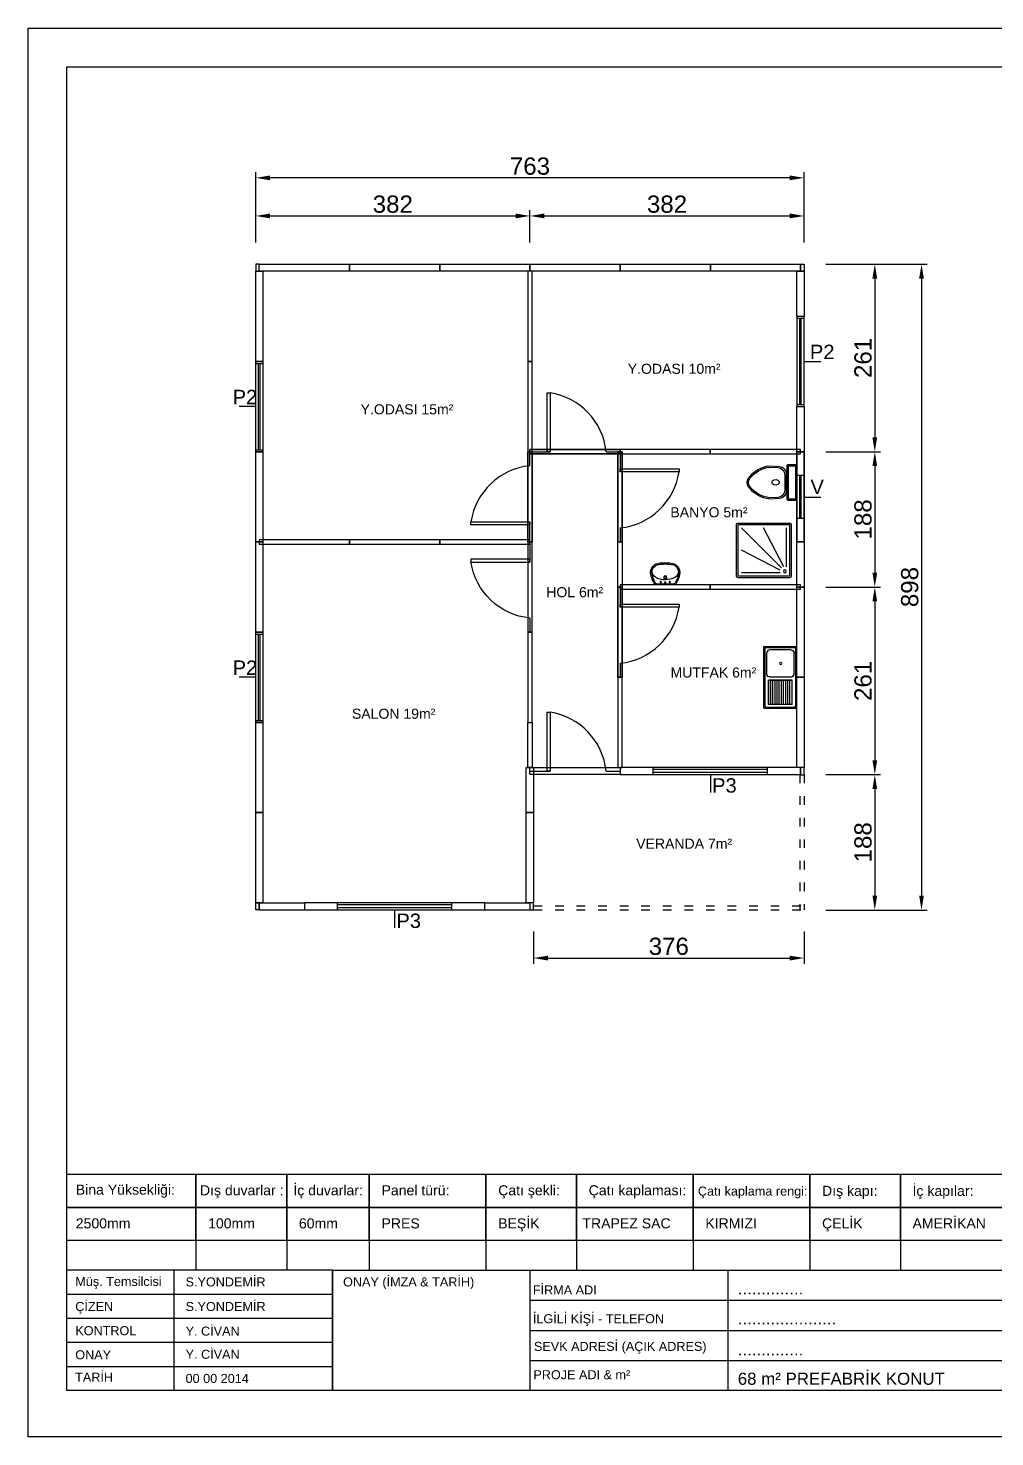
# Model space of a CAD drawing. Header units: millimetres. Extents: x 204298 to 220821, y -217696 to -203281.
# Drawn here: x 204298 to 205643, y -205240 to -203281 of the extents above; entities that cross this region are included whole.
import ezdxf

# ---------------------------------------------------------------- set-up
doc = ezdxf.new("R2010")
doc.units = ezdxf.units.MM
doc.header["$MEASUREMENT"] = 0
doc.linetypes.add('ACAD_ISO03W100', pattern=[30, 12, -18])
for name, color, linetype in [('ANTET', 7, 'Continuous'), ('KAPI-PEN', 3, 'Continuous'), ('PANO', 11, 'Continuous'), ('TEFRIS', 4, 'Continuous'), ('YAZI', 50, 'Continuous')]:
    doc.layers.add(name, color=color, linetype=linetype)
doc.styles.get("Standard").update_dxf_attribs({"font": 'arial.ttf'})
doc.dimstyles.new('SERCAN', dxfattribs={"dimscale": 20, "dimtxt": 1.2, "dimasz": 1, "dimexe": 0.4, "dimexo": 1.5, "dimgap": 0.2, "dimtad": 1, "dimrnd": 1, "dimzin": 12, "dimdsep": 46, "dimtxsty": 'Standard', "dimcen": 0.8, "dimdle": 0.0005, "dimclrd": 150, "dimclre": 1, "dimclrt": 3, "dimazin": 3, "dimtfac": 1, "dimtmove": 0, "dimatfit": 3, "dimldrblk": 'DOTSMALL', "dimfxl": 0, "dimtolj": 1, "dimtzin": 0, "dimarcsym": 0})

# ---------------------------------------------------------------- blocks, each defined once
blk = doc.blocks.new('100 LÜK T.PANO 2')
blk.add_lwpolyline([(11509.6, 8560.2), (11509.6, 8685.7), (11519.6, 8685.7), (11519.6, 8560.2)], close=True)
blk = doc.blocks.new('100 LÜK T.PANO 1')
blk.add_lwpolyline([(11536, 8714.8), (11661.5, 8714.8), (11661.5, 8704.8), (11536, 8704.8)], close=True)
blk = doc.blocks.new('60 LIK PANO 2')
blk.add_lwpolyline([(11540.2, 9907.4), (11540.2, 9781.9), (11546.2, 9781.9), (11546.2, 9907.4)], close=True)
blk = doc.blocks.new('60 LIK PANO 1')
blk.add_lwpolyline([(11555.4, 9924.9), (11680.9, 9924.9), (11680.9, 9930.9), (11555.4, 9930.9)], close=True)
blk = doc.blocks.new('100 LÜK Y.PANO 1')
blk.add_lwpolyline([(19198.3, 4316.6), (19208.3, 4316.6), (19208.3, 4253.8), (19198.3, 4253.8)], close=True)
blk = doc.blocks.new('60 LIK Y.PANO 2')
blk.add_lwpolyline([(20521.3, 3065.8), (20527.3, 3065.8), (20527.3, 3003), (20521.3, 3003)], close=True)
blk = doc.blocks.new('60 LIK KAPI 5')
for points in [[(13377.4, 10162.9), (13377.4, 10037.4), (13371.4, 10037.4), (13371.4, 10162.9)], [(13377.4, 10162.9), (13377.4, 10037.4), (13371.4, 10037.4), (13371.4, 10162.9)], [(13371.4, 10037.4), (13371.4, 10162.9), (13377.4, 10162.9), (13377.4, 10037.4)]]:
    blk.add_lwpolyline(points, close=True)
at = {"layer": 'KAPI-PEN'}
for points in [[(13374.4, 10162.9), (13374.4, 10134.9)], [(13374.4, 10056.9), (13374.4, 10037.4)]]:
    blk.add_lwpolyline(points, dxfattribs=at)
blk.add_lwpolyline([(13374.4, 10056.9, 0.341049), (13456.4, 10134.9), (13374.4, 10134.9), (13374.4, 10138.9), (13456.4, 10138.9), (13456.4, 10134.9)], format="xyb", dxfattribs=at)
blk = doc.blocks.new('100 LÜK KAPI 7')
for points in [[(14567.6, 6351.3), (14693.1, 6351.3), (14693.1, 6341.3), (14567.6, 6341.3)], [(14567.6, 6351.3), (14693.1, 6351.3), (14693.1, 6341.3), (14567.6, 6341.3)], [(14693.1, 6341.3), (14567.6, 6341.3), (14567.6, 6351.3), (14693.1, 6351.3)]]:
    blk.add_lwpolyline(points, close=True)
at = {"layer": 'KAPI-PEN'}
blk.add_lwpolyline([(14673.6, 6346.3, 0.341049), (14595.6, 6428.3), (14595.6, 6346.3), (14591.6, 6346.3), (14591.6, 6428.3), (14595.6, 6428.3)], format="xyb", dxfattribs=at)
for points in [[(14567.6, 6346.3), (14595.6, 6346.3)], [(14673.6, 6346.3), (14693.1, 6346.3)]]:
    blk.add_lwpolyline(points, dxfattribs=at)
blk = doc.blocks.new('60 LIK KAPI 4')
for points in [[(13346.3, 10162.9), (13346.3, 10037.4), (13352.3, 10037.4), (13352.3, 10162.9)], [(13346.3, 10162.9), (13346.3, 10037.4), (13352.3, 10037.4), (13352.3, 10162.9)], [(13352.3, 10037.4), (13352.3, 10162.9), (13346.3, 10162.9), (13346.3, 10037.4)]]:
    blk.add_lwpolyline(points, close=True)
at = {"layer": 'KAPI-PEN'}
for points in [[(13349.3, 10162.9), (13349.3, 10134.9)], [(13349.3, 10056.9), (13349.3, 10037.4)]]:
    blk.add_lwpolyline(points, dxfattribs=at)
blk.add_lwpolyline([(13349.3, 10056.9, -0.341049), (13267.3, 10134.9), (13349.3, 10134.9), (13349.3, 10138.9), (13267.3, 10138.9), (13267.3, 10134.9)], format="xyb", dxfattribs=at)
blk = doc.blocks.new('60 LIK KAPI 1')
for p, q in [((13351.1, 10284.5), (13351.1, 10410)), ((13351.1, 10410), (13357.1, 10410)), ((13351.1, 10284.5), (13351.1, 10410)), ((13351.1, 10410), (13357.1, 10410)), ((13351.1, 10284.5), (13351.1, 10410)), ((13351.1, 10410), (13357.1, 10410)), ((13357.1, 10410), (13357.1, 10284.5)), ((13357.1, 10410), (13357.1, 10284.5)), ((13357.1, 10410), (13357.1, 10284.5)), ((13357.1, 10284.5), (13351.1, 10284.5)), ((13357.1, 10284.5), (13351.1, 10284.5)), ((13357.1, 10284.5), (13351.1, 10284.5))]:
    blk.add_line(p, q)
at = {"layer": 'KAPI-PEN'}
for p, q in [((13354.1, 10390.5), (13354.1, 10410)), ((13272.1, 10308.5), (13272.1, 10312.5)), ((13272.1, 10312.5), (13354.1, 10312.5)), ((13354.1, 10308.5), (13272.1, 10308.5)), ((13354.1, 10312.5), (13354.1, 10308.5)), ((13354.1, 10284.5), (13354.1, 10312.5))]:
    blk.add_line(p, q, dxfattribs=at)
blk.add_arc((13363.6, 10298.4), 92.6, 95.9042, 171.2316, dxfattribs=at)
blk = doc.blocks.new('KLOZET')
at = {"layer": 'TEFRIS'}
for p, q in [((-15, 12.4), (-13.8, 12.4)), ((-15, -12.4), (-13.8, -12.4))]:
    blk.add_line(p, q, dxfattribs=at)
for points in [[(-67.2, -6.6, 0.199825), (-37.9, -23.2), (-24.4, -22.4, 0.397632), (-15, -12.4), (-15, 12.4, 0.397632), (-24.4, 22.4), (-37.9, 23.2, 0.199825), (-67.2, 6.6, 0.284389)], [(-37.8, -21.3), (-26.4, -20.7, 0.398989), (-16.9, -10.7), (-16.9, 10.7, 0.398989), (-26.4, 20.7), (-37.8, 21.3, 0.197715), (-65.7, 5.6, 0.284389), (-65.7, -5.6, 0.197715)], [(-2, -25.1, 0.414214), (0, -23.1), (0, 23.1, 0.414214), (-2, 25.1), (-11.8, 25.1, 0.414214), (-13.8, 23.1), (-13.8, -23.1, 0.414214), (-11.8, -25.1)]]:
    blk.add_lwpolyline(points, format="xyb", close=True, dxfattribs=at)
blk.add_lwpolyline([(-11.9, -23.2), (-1.9, -23.2), (-1.9, 23.2), (-11.9, 23.2)], close=True, dxfattribs=at)
at = {"layer": 'TEFRIS', "linetype": 'Continuous'}
blk.add_polyline3d([(-35, -0.1, 0), (-34.2, -2.2, 0), (-32, -3.6, 0), (-29.1, -3.9, 0), (-26.5, -3, 0), (-24.9, -1.2, 0), (-24.9, 0.9, 0), (-26.5, 2.7, 0), (-29.1, 3.6, 0), (-32, 3.3, 0), (-34.2, 1.9, 0), (-35, -0.1, 0)], dxfattribs=at)
blk = doc.blocks.new('DUS')
at = {"layer": 'TEFRIS'}
for p, q in [((-1.6, 0.7), (-73.1, 0.7)), ((-75.3, -1.6), (-75.3, -73.1)), ((-73.1, -2.4), (-73.1, -72.3)), ((-2.4, -1.6), (-72.3, -1.6)), ((-14.5, -6.2), (-68.5, -6.2)), ((-14.6, -9.6), (-68.5, -37.7)), ((-12.9, -12.9), (-68.5, -68.5)), ((-9.6, -14.6), (-37.7, -68.5)), ((-6.2, -68.5), (-6.2, -14.5)), ((-1.6, -72.3), (-1.6, -2.4)), ((0.7, -73.1), (0.7, -1.6)), ((-73.1, -75.3), (-1.6, -75.3)), ((-72.3, -73.1), (-2.4, -73.1))]:
    blk.add_line(p, q, dxfattribs=at)
blk.add_circle((-8.2, -8.2), 2.03, dxfattribs=at)
for centre, radius, start, end in [((-73.1, -1.6), 2.28, 90, 180), ((-1.6, -1.6), 2.28, 0, 90), ((-72.3, -2.4), 0.76, 90, 180), ((-2.4, -2.4), 0.76, 360, 90), ((-73.1, -73.1), 2.28, 180, 270), ((-72.3, -72.3), 0.76, 180, 270), ((-2.4, -72.3), 0.76, 270, 0), ((-1.6, -73.1), 2.28, 270, 360)]:
    blk.add_arc(centre, radius, start, end, dxfattribs=at)
blk = doc.blocks.new('LAVABO')
at = {"layer": 'TEFRIS'}
for points in [[(13.9, 0, 0.112842), (20.4, 16.5, 0.051406), (20.4, 17.4, 0.218961), (14.4, 28.5, 0.113197), (12.7, 29.3, 0.122001), (-12.7, 29.3, 0.113197), (-14.4, 28.5, 0.218961), (-20.4, 17.4, 0.051406), (-20.4, 16.5, 0.112842), (-13.9, 0)], [(10, 1.2, 0.248162), (13.8, 2.8, 0.097547), (18.6, 16.6, 0.057084), (18.6, 17.5, 0.205938), (13.7, 26.7, 0.12541), (11.8, 27.7, 0.11725), (-11.8, 27.7, 0.12541), (-13.7, 26.7, 0.174088), (-18.3, 19.3, 0.114282), (-18.6, 16.6, 0.097547), (-13.8, 2.8, 0.248162), (-10, 1.2)]]:
    blk.add_lwpolyline(points, format="xyb", close=True, dxfattribs=at)
blk.add_lwpolyline([(-18.3, 19.3, 0.321438), (-13.2, 10.3, 0.098457), (0, 7.1, 0.139763), (13.2, 10.3, 0.277065), (18.3, 19.3)], format="xyb", dxfattribs=at)
for centre, radius in [((-6.2, 4), 0.923), ((0, 10.5), 2.31), ((0, 10.5), 1.42), ((0, 3.2), 1.08), ((6.2, 4), 0.923)]:
    blk.add_circle(centre, radius, dxfattribs=at)
blk = doc.blocks.new('EVYE')
at = {"layer": 'TEFRIS'}
for p, q in [((-45.2, 24.7), (40.8, 24.7)), ((-45.2, 24.7), (-45.2, -21.3)), ((-41.7, 23.2), (37.3, 23.2)), ((-35.4, 21, -1.5), (-7.4, 21, -1.5)), ((40.8, 24.7), (40.8, -21.3)), ((-40.2, -12.8, -1.5), (-40.2, 16.2, -1.5)), ((35.8, 18.1, -1.7), (1.9, 18.1, -1.7)), ((1.9, 18.1, -1.7), (1.9, -14.6, -1.7)), ((35.8, 15.1, -1.7), (1.9, 15.1, -1.7)), ((35.8, 12.2, -1.7), (1.9, 12.2, -1.7)), ((35.8, 9.2, -1.7), (1.9, 9.2, -1.7)), ((35.8, 6.2, -1.7), (1.9, 6.2, -1.7)), ((35.8, 3.2, -1.7), (1.9, 3.2, -1.7)), ((35.8, 0.3, -1.7), (1.9, 0.3, -1.7)), ((35.8, -14.6, -1.7), (35.8, 18.1, -1.7)), ((35.8, -2.7, -1.7), (1.9, -2.7, -1.7)), ((35.8, -5.7, -1.7), (1.9, -5.7, -1.7)), ((35.8, -8.6, -1.7), (1.9, -8.6, -1.7)), ((35.8, -11.6, -1.7), (1.9, -11.6, -1.7)), ((35.8, -14.6, -1.7), (1.9, -14.6, -1.7)), ((40.8, -21.3), (-45.2, -21.3)), ((37.3, -19.8), (-41.8, -19.8))]:
    blk.add_line(p, q, dxfattribs=at)
blk.add_circle((-21.4, 1.3, -4.5), 1.49, dxfattribs=at)
for points, invisible_edges in [([(-35.4, 21, -1.5), (-80.6, 20.6, -1.5), (-36.9, 20.8, -1.5)], 3), ([(-36.9, 20.8, -1.5), (-80.6, 20.6, -1.5), (-38.2, 20.1, -1.5)], 3), ([(-38.2, -16.7, -1.5), (-79.5, 21.7, -1.5), (-39.3, -15.6, -1.5)], 3), ([(-39.3, -15.6, -1.5), (-79.5, 21.7, -1.5), (-40, -14.3, -1.5)], 3), ([(-40, -14.3, -1.5), (-79.5, 21.7, -1.5), (-40.2, -12.8, -1.5)], 3), ([(-38.2, 20.1, -1.5), (-79.5, -18.3, -1.5), (-39.3, 19, -1.5)], 3), ([(37.3, 23.2), (40.8, 24.7), (-45.2, 24.7)], 13), ([(37.3, 23.2), (-45.2, 24.7), (37.3, 23.2)], 3), ([(-45.2, 24.7), (-41.7, 23.2), (37.3, 23.2)], 13), ([(-43.6, 22), (-45.2, 24.7), (-43.1, 22.6)], 3), ([(-43.7, -17.8), (-45.2, 24.7), (-43.7, 21.2)], 3), ([(-43.1, 22.6), (-45.2, 24.7), (-42.5, 23)], 3), ([(-42.5, 23), (-45.2, 24.7), (-41.8, 23.2)], 3), ([(-43.7, 21.2), (-45.2, 24.7), (-43.7, 21.2)], 3), ([(-43.7, 21.2), (-45.2, 24.7), (-43.6, 22)], 3), ([(-43.7, -17.8), (-45.2, 24.7), (-43.7, -17.8)], 3), ([(-41.8, 23.2), (40.8, 24.7), (-41.7, 23.2)], 3), ([(-7.4, 21, -1.5), (37.8, 20.6, -1.5), (-5.9, 20.8, -1.5)], 3), ([(-5.9, 20.8, -1.5), (37.8, 20.6, -1.5), (-4.6, 20.1, -1.5)], 3), ([(-4.6, -16.7, -1.5), (36.7, 21.7, -1.5), (-3.5, -15.6, -1.5)], 3), ([(-4.6, 20.1, -1.5), (36.7, -18.3, -1.5), (-3.5, 19, -1.5)], 3), ([(-3.5, -15.6, -1.5), (36.7, 21.7, -1.5), (-2.9, -14.3, -1.5)], 3), ([(-2.9, -14.3, -1.5), (36.7, 21.7, -1.5), (-2.6, -12.8, -1.5)], 3), ([(-2.6, -12.8, -1.5), (36.7, 21.7, -1.5), (-2.6, 16.2, -1.5)], 3), ([(38.1, 23), (40.8, 24.7), (37.3, 23.2)], 3), ([(38.7, 22.6), (40.8, 24.7), (38.1, 23)], 3), ([(39.1, 22), (40.8, 24.7), (38.7, 22.6)], 3), ([(39.3, 21.2), (40.8, 24.7), (39.1, 22)], 3), ([(39.3, -17.8), (40.8, -21.3), (40.8, 24.7)], 13), ([(39.3, -17.8), (40.8, 24.7), (39.3, -17.8)], 3), ([(39.3, -17.8), (40.8, 24.7), (39.3, 21.2)], 3), ([(39.3, 21.2), (40.8, 24.7), (39.3, 21.2)], 3), ([(-39.3, 19, -1.5), (-79.5, -18.3, -1.5), (-40, 17.7, -1.5)], 3), ([(-40, 17.7, -1.5), (-79.5, -18.3, -1.5), (-40.2, 16.2, -1.5)], 3), ([(-3.5, 19, -1.5), (36.7, -18.3, -1.5), (-2.9, 17.7, -1.5)], 3), ([(-2.9, 17.7, -1.5), (36.7, -18.3, -1.5), (-2.6, 16.2, -1.5)], 3), ([(1.9, -14.6, -1.7), (1.9, 18.1, -1.7), (35.8, 18.1, -1.7)], 12), ([(-36.9, -17.4, -1.5), (-80.6, -17.2, -1.5), (-38.2, -16.7, -1.5)], 3), ([(-35.4, -17.6, -1.5), (-80.6, -17.2, -1.5), (-36.9, -17.4, -1.5)], 3), ([(-43.6, -18.6), (-45.2, -21.3), (-43.7, -17.8)], 3), ([(-43.1, -19.2), (-45.2, -21.3), (-43.6, -18.6)], 3), ([(-42.5, -19.6), (-45.2, -21.3), (-43.1, -19.2)], 3), ([(-35.4, -17.6, -1.5), (37.7, -17.6, -1.5), (-7.4, -17.6, -1.5)], 3), ([(-7.4, -17.6, -1.5), (37.8, -17.2, -1.5), (-5.9, -17.4, -1.5)], 3), ([(-5.9, -17.4, -1.5), (37.8, -17.2, -1.5), (-4.6, -16.7, -1.5)], 3), ([(38.1, -19.6), (40.8, -21.3), (38.7, -19.2)], 3), ([(38.7, -19.2), (40.8, -21.3), (39.1, -18.6)], 3), ([(39.1, -18.6), (40.8, -21.3), (39.3, -17.8)], 3), ([(-41.8, -19.8), (-45.2, -21.3), (-42.5, -19.6)], 3), ([(-41.7, -19.8), (-45.2, -21.3), (-41.8, -19.8)], 3), ([(37.3, -19.8), (40.8, -21.3), (38.1, -19.6)], 3), ([(37.3, -19.8), (40.8, -21.3), (37.3, -19.8)], 3)]:
    blk.add_3dface(points, dxfattribs=dict(at, invisible_edges=invisible_edges))
blk = doc.blocks.new('100 LÜK P3 ALT')
at = {"color": 6}
for p, q in [((13082.9, 6666.8), (13082.9, 6676.8)), ((13162.4, 6666.8), (13162.4, 6641.8)), ((13241.9, 6666.8), (13241.9, 6676.8))]:
    blk.add_line(p, q, dxfattribs=at)
at = {"color": 3}
for p, q in [((13241.9, 6673.8), (13082.9, 6673.8)), ((13241.9, 6669.8), (13082.9, 6669.8))]:
    blk.add_line(p, q, dxfattribs=at)
at = {"color": 6}
blk.add_lwpolyline([(13287.9, 6676.8), (13036.9, 6676.8), (13036.9, 6666.8), (13287.9, 6666.8)], close=True, dxfattribs=at)
at = {"layer": 'KAPI-PEN'}
blk.add_text('P3', height=20, dxfattribs=at).set_placement((13164.9, 6641.8))
blk = doc.blocks.new('100 LÜK Y.PANO')
blk.add_lwpolyline([(19211.7, 4335.9), (19274.5, 4335.9), (19274.5, 4325.9), (19211.7, 4325.9)], close=True)
blk = doc.blocks.new('P2SOL')
at = {"color": 6}
for p, q in [((14449.8, 7216), (14459.8, 7216)), ((14449.8, 7096), (14459.8, 7096))]:
    blk.add_line(p, q, dxfattribs=at)
blk.add_lwpolyline([(14459.8, 7219), (14459.8, 7093.5), (14449.8, 7093.5), (14449.8, 7219)], close=True, dxfattribs=at)
at = {"layer": 'KAPI-PEN'}
for p, q in [((14453.8, 7096), (14453.8, 7216)), ((14455.8, 7096), (14455.8, 7216)), ((14449.8, 7156.2), (14426.7, 7156.2))]:
    blk.add_line(p, q, dxfattribs=at)
blk.add_text('P2', height=20, dxfattribs=at).set_placement((14417.7, 7159.6))
blk = doc.blocks.new('100 LÜK P2 SAĞ')
at = {"color": 6}
for p, q in [((13282.5, 7134.1), (13272.5, 7134.1)), ((13282.5, 7014.1), (13272.5, 7014.1))]:
    blk.add_line(p, q, dxfattribs=at)
blk.add_lwpolyline([(13272.5, 7137.1), (13272.5, 7011.6), (13282.5, 7011.6), (13282.5, 7137.1)], close=True, dxfattribs=at)
at = {"layer": 'KAPI-PEN'}
for p, q in [((13276.5, 7014.1), (13276.5, 7134.1)), ((13278.5, 7014.1), (13278.5, 7134.1)), ((13282.5, 7074.3), (13305.6, 7074.3))]:
    blk.add_line(p, q, dxfattribs=at)
blk.add_text('P2', height=20, dxfattribs=at).set_placement((13290.6, 7077.7))
blk = doc.blocks.new('100 LÜK V. SAĞ')
at = {"color": 6}
for p, q in [((17158.1, 5306.6), (17148.1, 5306.6)), ((17158.1, 5246.6), (17148.1, 5246.6))]:
    blk.add_line(p, q, dxfattribs=at)
blk.add_lwpolyline([(17148.1, 5339.6), (17148.1, 5214.1), (17158.1, 5214.1), (17158.1, 5339.6)], close=True, dxfattribs=at)
at = {"layer": 'KAPI-PEN'}
for p, q in [((17152.1, 5246.6), (17152.1, 5306.6)), ((17154.1, 5246.6), (17154.1, 5306.6)), ((17158.1, 5276.6), (17181.2, 5276.6))]:
    blk.add_line(p, q, dxfattribs=at)
blk.add_text('V', height=20, dxfattribs=at).set_placement((17167, 5280.7))
blk = doc.blocks.new('*D7611')
at = {"color": 1, "lineweight": -2}
for p, q in [((204615.1, -203579.1), (204615.1, -203534.1)), ((204996.6, -203579.1), (204996.6, -203534.1))]:
    blk.add_line(p, q, dxfattribs=at)
at = {"color": 150, "lineweight": -2}
blk.add_line((204635.1, -203542.1), (204976.6, -203542.1), dxfattribs=at)
at = {"color": 150}
for points in [[(204635.1, -203538.7), (204635.1, -203545.4), (204615.1, -203542.1)], [(204976.6, -203545.4), (204976.6, -203538.7), (204996.6, -203542.1)]]:
    blk.add_solid(points, dxfattribs=at)
at = {"layer": 'Defpoints', "color": 0}
for p in [(204996.6, -203542.1), (204615.1, -203609.1), (204996.6, -203609.1)]:
    blk.add_point(p, dxfattribs=at)
at = {"color": 3, "insert": (204805.8, -203525.8), "char_height": 24, "attachment_point": 5}
blk.add_mtext('\\A1;382', dxfattribs=at)
blk = doc.blocks.new('_DotSmall')
at = {"color": 0, "linetype": 'ByBlock', "const_width": 0.5}
blk.add_lwpolyline([(-0.0625, 0, 1), (0.0625, 0, 1)], format="xyb", close=True, dxfattribs=at)
blk = doc.blocks.new('*D7612')
at = {"color": 1, "lineweight": -2}
for p, q in [((204996.6, -203579.1), (204996.6, -203534.1)), ((205378.1, -203579.1), (205378.1, -203534.1))]:
    blk.add_line(p, q, dxfattribs=at)
at = {"color": 150, "lineweight": -2}
blk.add_line((205016.6, -203542.1), (205358.1, -203542.1), dxfattribs=at)
at = {"color": 150}
for points in [[(205016.6, -203538.7), (205016.6, -203545.4), (204996.6, -203542.1)], [(205358.1, -203545.4), (205358.1, -203538.7), (205378.1, -203542.1)]]:
    blk.add_solid(points, dxfattribs=at)
at = {"layer": 'Defpoints', "color": 0}
for p in [(205378.1, -203542.1), (204996.6, -203609.1), (205378.1, -203609.1)]:
    blk.add_point(p, dxfattribs=at)
at = {"color": 3, "insert": (205187.3, -203525.8), "char_height": 24, "attachment_point": 5}
blk.add_mtext('\\A1;382', dxfattribs=at)
blk = doc.blocks.new('*D7613')
at = {"color": 1, "lineweight": -2}
for p, q in [((204615.1, -203549.1), (204615.1, -203481.1)), ((205378.1, -203549.1), (205378.1, -203481.1))]:
    blk.add_line(p, q, dxfattribs=at)
at = {"color": 150, "lineweight": -2}
blk.add_line((205358.1, -203489.1), (204635.1, -203489.1), dxfattribs=at)
at = {"color": 150}
for points in [[(204635.1, -203485.8), (204635.1, -203492.4), (204615.1, -203489.1)], [(205358.1, -203492.4), (205358.1, -203485.8), (205378.1, -203489.1)]]:
    blk.add_solid(points, dxfattribs=at)
at = {"layer": 'Defpoints', "color": 0}
for p in [(204615.1, -203489.1), (204615.1, -203579.1), (205378.1, -203579.1)]:
    blk.add_point(p, dxfattribs=at)
at = {"color": 3, "insert": (204996.6, -203472.9), "char_height": 24, "attachment_point": 5}
blk.add_mtext('\\A1;763', dxfattribs=at)
blk = doc.blocks.new('*D7614')
at = {"color": 1, "lineweight": -2}
for p, q in [((205408.1, -203609.1), (205484.4, -203609.1)), ((205408.1, -203870.1), (205484.4, -203870.1))]:
    blk.add_line(p, q, dxfattribs=at)
at = {"color": 150, "lineweight": -2}
blk.add_line((205476.4, -203629.1), (205476.4, -203850.1), dxfattribs=at)
at = {"color": 150}
for points in [[(205479.7, -203629.1), (205473.1, -203629.1), (205476.4, -203609.1)], [(205473.1, -203850.1), (205479.7, -203850.1), (205476.4, -203870.1)]]:
    blk.add_solid(points, dxfattribs=at)
at = {"layer": 'Defpoints', "color": 0}
for p in [(205378.1, -203609.1), (205378.1, -203870.1), (205476.4, -203870.1)]:
    blk.add_point(p, dxfattribs=at)
at = {"color": 3, "insert": (205460.1, -203739.6), "char_height": 24, "attachment_point": 5, "rotation": 90}
blk.add_mtext('\\A1;261', dxfattribs=at)
blk = doc.blocks.new('*D7615')
at = {"color": 1, "lineweight": -2}
for p, q in [((205408.1, -203870.1), (205484.4, -203870.1)), ((205408.1, -204058.3), (205484.4, -204058.3))]:
    blk.add_line(p, q, dxfattribs=at)
at = {"color": 150, "lineweight": -2}
blk.add_line((205476.4, -203890.1), (205476.4, -204038.3), dxfattribs=at)
at = {"color": 150}
for points in [[(205479.7, -203890.1), (205473.1, -203890.1), (205476.4, -203870.1)], [(205473.1, -204038.3), (205479.7, -204038.3), (205476.4, -204058.3)]]:
    blk.add_solid(points, dxfattribs=at)
at = {"layer": 'Defpoints', "color": 0}
for p in [(205378.1, -203870.1), (205378.1, -204058.3), (205476.4, -204058.3)]:
    blk.add_point(p, dxfattribs=at)
at = {"color": 3, "insert": (205460.1, -203964.2), "char_height": 24, "attachment_point": 5, "rotation": 90}
blk.add_mtext('\\A1;188', dxfattribs=at)
blk = doc.blocks.new('*D7616')
at = {"color": 1, "lineweight": -2}
for p, q in [((205408.1, -204058.3), (205484.4, -204058.3)), ((205408.1, -204319.3), (205484.4, -204319.3))]:
    blk.add_line(p, q, dxfattribs=at)
at = {"color": 150, "lineweight": -2}
blk.add_line((205476.4, -204078.3), (205476.4, -204299.3), dxfattribs=at)
at = {"color": 150}
for points in [[(205479.7, -204078.3), (205473.1, -204078.3), (205476.4, -204058.3)], [(205473.1, -204299.3), (205479.7, -204299.3), (205476.4, -204319.3)]]:
    blk.add_solid(points, dxfattribs=at)
at = {"layer": 'Defpoints', "color": 0}
for p in [(205378.1, -204058.3), (205378.1, -204319.3), (205476.4, -204319.3)]:
    blk.add_point(p, dxfattribs=at)
at = {"color": 3, "insert": (205460.1, -204188.8), "char_height": 24, "attachment_point": 5, "rotation": 90}
blk.add_mtext('\\A1;261', dxfattribs=at)
blk = doc.blocks.new('*D7617')
at = {"color": 1, "lineweight": -2}
for p, q in [((205408.1, -204319.3), (205484.4, -204319.3)), ((205408.1, -204507.6), (205484.4, -204507.6))]:
    blk.add_line(p, q, dxfattribs=at)
at = {"color": 150, "lineweight": -2}
blk.add_line((205476.4, -204339.3), (205476.4, -204487.6), dxfattribs=at)
at = {"color": 150}
for points in [[(205479.7, -204339.3), (205473.1, -204339.3), (205476.4, -204319.3)], [(205473.1, -204487.6), (205479.7, -204487.6), (205476.4, -204507.6)]]:
    blk.add_solid(points, dxfattribs=at)
at = {"layer": 'Defpoints', "color": 0}
for p in [(205378.1, -204319.3), (205378.1, -204507.6), (205476.4, -204507.6)]:
    blk.add_point(p, dxfattribs=at)
at = {"color": 3, "insert": (205460.1, -204413.4), "char_height": 24, "attachment_point": 5, "rotation": 90}
blk.add_mtext('\\A1;188', dxfattribs=at)
blk = doc.blocks.new('*D7618')
at = {"color": 1, "lineweight": -2}
for p, q in [((205438.1, -203609.1), (205549.4, -203609.1)), ((205438.1, -204507.6), (205549.4, -204507.6))]:
    blk.add_line(p, q, dxfattribs=at)
at = {"color": 150, "lineweight": -2}
blk.add_line((205541.4, -203629.1), (205541.4, -204487.6), dxfattribs=at)
at = {"color": 150}
for points in [[(205544.7, -203629.1), (205538.1, -203629.1), (205541.4, -203609.1)], [(205538.1, -204487.6), (205544.7, -204487.6), (205541.4, -204507.6)]]:
    blk.add_solid(points, dxfattribs=at)
at = {"layer": 'Defpoints', "color": 0}
for p in [(205408.1, -203609.1), (205408.1, -204507.6), (205541.4, -204507.6)]:
    blk.add_point(p, dxfattribs=at)
at = {"color": 3, "insert": (205525.1, -204058.3), "char_height": 24, "attachment_point": 5, "rotation": 90}
blk.add_mtext('\\A1;898', dxfattribs=at)
blk = doc.blocks.new('*D7619')
at = {"color": 1, "lineweight": -2}
for p, q in [((205001.6, -204537.6), (205001.6, -204582.4)), ((205378.1, -204537.6), (205378.1, -204582.4))]:
    blk.add_line(p, q, dxfattribs=at)
at = {"color": 150, "lineweight": -2}
blk.add_line((205021.6, -204574.4), (205358.1, -204574.4), dxfattribs=at)
at = {"color": 150}
for points in [[(205021.6, -204571.1), (205021.6, -204577.8), (205001.6, -204574.4)], [(205358.1, -204577.8), (205358.1, -204571.1), (205378.1, -204574.4)]]:
    blk.add_solid(points, dxfattribs=at)
at = {"layer": 'Defpoints', "color": 0}
for p in [(205001.6, -204507.6), (205378.1, -204507.6), (205378.1, -204574.4)]:
    blk.add_point(p, dxfattribs=at)
at = {"color": 3, "insert": (205189.8, -204558.2), "char_height": 24, "attachment_point": 5}
blk.add_mtext('\\A1;376', dxfattribs=at)
blk = doc.blocks.new('60 LIK KAPI 7')
for points in [[(13454.3, 10250.1), (13579.8, 10250.1), (13579.8, 10244.1), (13454.3, 10244.1)], [(13454.3, 10250.1), (13579.8, 10250.1), (13579.8, 10244.1), (13454.3, 10244.1)], [(13579.8, 10244.1), (13454.3, 10244.1), (13454.3, 10250.1), (13579.8, 10250.1)]]:
    blk.add_lwpolyline(points, close=True)
at = {"layer": 'KAPI-PEN'}
blk.add_lwpolyline([(13560.3, 10247.1, 0.341049), (13482.3, 10329.1), (13482.3, 10247.1), (13478.3, 10247.1), (13478.3, 10329.1), (13482.3, 10329.1)], format="xyb", dxfattribs=at)
for points in [[(13454.3, 10247.1), (13482.3, 10247.1)], [(13560.3, 10247.1), (13579.8, 10247.1)]]:
    blk.add_lwpolyline(points, dxfattribs=at)

msp = doc.modelspace()

# ---------------------------------------------------------------- linework, layer by layer
at = {"color": 1, "linetype": 'ACAD_ISO03W100'}
for p, q in [((205372.066, -204319.307), (205372.066, -204507.557)), ((205378.066, -204319.307), (205378.066, -204507.557)), ((205001.566, -204501.557), (205378.066, -204501.557)), ((205001.566, -204507.557), (205378.066, -204507.557))]:
    msp.add_line(p, q, dxfattribs=at)
for p, q in [((204531.865, -204967.236), (204531.865, -205008.195)), ((204658.241, -204967.236), (204658.241, -205008.195)), ((204773.122, -204967.236), (204773.122, -205008.357)), ((204935.452, -204967.236), (204935.452, -205008.357)), ((205061.377, -204967.236), (205061.377, -205008.357)), ((205223.707, -204967.236), (205223.707, -205008.357)), ((205386.036, -204967.236), (205386.036, -205008.357)), ((205511.962, -204967.236), (205511.962, -205008.357))]:
    msp.add_line(p, q)
for points in [[(204620.066, -203609.057), (204615.066, -203609.057), (204615.066, -203619.057), (204620.066, -203619.057)], [(205373.066, -203609.057), (205378.066, -203609.057), (205378.066, -203619.057), (205373.066, -203619.057)], [(205378.066, -204309.307), (205373.066, -204309.307), (205373.066, -204319.307), (205378.066, -204319.307)], [(204615.066, -204497.557), (204620.066, -204497.557), (204620.066, -204507.557), (204615.066, -204507.557)], [(205001.566, -204497.557), (204996.566, -204497.557), (204996.566, -204507.557), (205001.566, -204507.557)], [(204352.408, -204875.25), (204531.865, -204875.25), (204531.865, -204921.243), (204352.408, -204921.243)], [(204531.865, -204875.25), (204658.241, -204875.25), (204658.241, -204921.243), (204531.865, -204921.243)], [(204658.241, -204875.25), (204773.122, -204875.25), (204773.122, -204921.243), (204658.241, -204921.243)], [(204773.122, -204875.25), (204935.452, -204875.25), (204935.452, -204921.243), (204773.122, -204921.243)], [(204935.452, -204875.25), (205061.377, -204875.25), (205061.377, -204921.243), (204935.452, -204921.243)], [(205061.377, -204875.25), (205223.707, -204875.25), (205223.707, -204921.243), (205061.377, -204921.243)], [(205223.707, -204875.25), (205386.036, -204875.25), (205386.036, -204921.243), (205223.707, -204921.243)], [(205386.036, -204875.25), (205511.962, -204875.25), (205511.962, -204921.243), (205386.036, -204921.243)], [(205511.962, -204875.25), (205674.291, -204875.25), (205674.291, -204921.243), (205511.962, -204921.243)], [(204352.408, -204921.243), (204531.865, -204921.243), (204531.865, -204967.236), (204352.408, -204967.236)], [(204531.865, -204921.243), (204658.241, -204921.243), (204658.241, -204967.236), (204531.865, -204967.236)], [(204658.241, -204921.243), (204773.122, -204921.243), (204773.122, -204967.236), (204658.241, -204967.236)], [(204773.122, -204921.243), (204935.452, -204921.243), (204935.452, -204967.236), (204773.122, -204967.236)], [(204935.452, -204921.243), (205061.377, -204921.243), (205061.377, -204967.236), (204935.452, -204967.236)], [(205061.377, -204921.243), (205223.707, -204921.243), (205223.707, -204967.236), (205061.377, -204967.236)], [(205223.707, -204921.243), (205386.036, -204921.243), (205386.036, -204967.236), (205223.707, -204967.236)], [(205386.036, -204921.243), (205511.962, -204921.243), (205511.962, -204967.236), (205386.036, -204967.236)], [(205511.962, -204921.243), (205674.291, -204921.243), (205674.291, -204967.236), (205511.962, -204967.236)]]:
    msp.add_lwpolyline(points, close=True)
at = {"layer": 'ANTET'}
for p, q in [((204352.408, -205176.156), (204352.408, -205008.195)), ((204721.703, -205176.156), (204721.703, -205008.357)), ((204721.703, -205008.357), (207015.948, -205008.357)), ((204996.989, -205176.156), (204996.989, -205008.357)), ((205272.275, -205176.156), (205272.275, -205008.357)), ((204996.989, -205050.347), (206222.445, -205050.347)), ((204996.989, -205092.338), (206222.445, -205092.338)), ((204996.989, -205134.328), (206222.445, -205134.328))]:
    msp.add_line(p, q, dxfattribs=at)
for points in [[(204298.495, -203280.869), (207069.861, -203280.869), (207069.861, -205240.421), (204298.495, -205240.421)], [(204352.408, -203334.782), (207015.948, -203334.782), (207015.948, -205176.156), (204352.408, -205176.156)]]:
    msp.add_lwpolyline(points, close=True, dxfattribs=at)
for points in [[(204352.408, -205008.195), (204721.703, -205008.195), (204721.703, -205176.156)], [(204352.408, -205041.787), (204721.703, -205041.787)], [(204352.408, -205075.38), (204721.703, -205075.38)], [(204352.408, -205108.972), (204721.703, -205108.972)], [(204352.408, -205142.564), (204721.703, -205142.564)]]:
    msp.add_lwpolyline(points, dxfattribs=at)
at = {"layer": 'PANO', "color": 0, "linetype": 'ByBlock'}
for p, q in [((204501.335, -205008.195), (204501.335, -205041.787)), ((204501.335, -205041.787), (204501.335, -205075.38)), ((204501.335, -205075.38), (204501.335, -205108.972)), ((204501.335, -205108.972), (204501.335, -205142.564)), ((204501.335, -205142.564), (204501.335, -205176.156))]:
    msp.add_line(p, q, dxfattribs=at)

# ---------------------------------------------------------------- block references
for name, p in [('100 LÜK T.PANO 1', (193084.094, -212323.84)), ('100 LÜK T.PANO 1', (193209.594, -212323.84)), ('100 LÜK T.PANO 1', (193335.094, -212323.84)), ('100 LÜK T.PANO 1', (193460.594, -212323.84)), ('100 LÜK T.PANO 1', (193586.094, -212323.84)), ('100 LÜK T.PANO 1', (193711.594, -212323.84)), ('100 LÜK T.PANO 2', (193105.475, -212304.778)), ('60 LIK PANO 2', (193453.392, -213526.426)), ('100 LÜK Y.PANO 1', (186169.75, -207935.64)), ('100 LÜK P2 SAĞ', (192095.581, -210818.878)), ('P2SOL', (190165.313, -210963.555)), ('100 LÜK T.PANO 2', (193105.475, -212430.278)), ('60 LIK PANO 2', (193453.392, -213651.926)), ('60 LIK KAPI 7', (191542.298, -214117.17)), ('100 LÜK Y.PANO 1', (186169.75, -208123.89)), ('100 LÜK T.PANO 2', (193105.475, -212555.778)), ('60 LIK KAPI 1', (191642.444, -214280.034)), ('60 LIK PANO 2', (193453.392, -213777.426)), ('60 LIK PANO 1', (193441.149, -213797.97)), ('60 LIK PANO 2', (193578.892, -213777.426)), ('60 LIK KAPI 5', (191747.688, -214032.918)), ('60 LIK PANO 1', (193566.649, -213797.97)), ('60 LIK PANO 1', (193692.149, -213797.97)), ('100 LÜK T.PANO 2', (193858.475, -212555.778)), ('100 LÜK V. SAĞ', (188219.937, -209209.691)), ('100 LÜK T.PANO 2', (193105.475, -212681.278)), ('60 LIK PANO 1', (193064.649, -213923.47)), ('60 LIK PANO 1', (193190.149, -213923.47)), ('60 LIK PANO 1', (193315.649, -213923.47)), ('60 LIK KAPI 4', (191647.276, -214158.418)), ('60 LIK PANO 2', (193453.392, -213902.926)), ('60 LIK Y.PANO 2', (184597.77, -207061.334)), ('100 LÜK Y.PANO 1', (186169.75, -208312.14)), ('60 LIK PANO 2', (193578.892, -213965.676)), ('60 LIK KAPI 5', (191747.688, -214221.168)), ('60 LIK PANO 1', (193566.649, -213986.22)), ('60 LIK PANO 1', (193692.149, -213986.22)), ('100 LÜK T.PANO 2', (193858.475, -212744.028)), ('P2SOL', (190165.313, -211340.055)), ('100 LÜK T.PANO 2', (193105.475, -212806.778)), ('60 LIK PANO 2', (193453.392, -214028.426)), ('60 LIK PANO 2', (193578.892, -214091.176)), ('100 LÜK T.PANO 2', (193858.475, -212869.528)), ('100 LÜK KAPI 7', (190428.965, -210660.593)), ('100 LÜK T.PANO 2', (193105.475, -212932.278)), ('60 LIK Y.PANO 2', (184472.27, -207312.334)), ('100 LÜK Y.PANO 1', (185793.25, -208625.89)), ('100 LÜK T.PANO 1', (193460.594, -213024.09)), ('100 LÜK P3 ALT', (192085.216, -210986.087)), ('100 LÜK T.PANO 2', (193105.475, -213057.778)), ('100 LÜK T.PANO 2', (193481.975, -213057.778)), ('100 LÜK Y.PANO', (185408.329, -208833.487)), ('100 LÜK P3 ALT', (191645.966, -211174.337)), ('100 LÜK Y.PANO', (185722.079, -208833.487))]:
    msp.add_blockref(name, p)
at = {"layer": 'TEFRIS', "xscale": -1}
for name, p, rotation in [('KLOZET', (205368.066, -203912.83), 180), ('DUS', (205359.471, -204044.586), 180), ('EVYE', (205346.77, -204186.03), 89.99999999999993)]:
    msp.add_blockref(name, p, dxfattribs=dict(at, rotation=rotation))
msp.add_blockref('LAVABO', (205184.816, -204055.307), dxfattribs=at)

# ---------------------------------------------------------------- texts
at = {"layer": 'ANTET'}
for s, height, p in [('Müş. Temsilcisi', 12.57686, (204364.086, -205030.547)), ('FİRMA ADI', 12.5769, (205000.683, -205042.395)), ('ÇİZEN', 12.5769, (204364.086, -205065.427)), ('İLGİLİ KİŞİ - TELEFON', 12.57686, (205000.683, -205082.38)), ('KONTROL ', 12.5769, (204364.086, -205099.019)), ('SEVK ADRESİ (AÇIK ADRES) ', 12.57686, (205002.133, -205120.885)), ('ONAY', 12.5769, (204364.086, -205132.583)), ('TARİH', 12.5769, (204363.865, -205163.822)), ('PROJE ADI & m² ', 12.57686, (205001.421, -205160.292))]:
    e = msp.add_text(s, height=height, dxfattribs=at)
    e.set_placement(p)
    e.dxf.unprotected_set("ltscale", 0)
at = {"layer": 'YAZI'}
for s, height, p in [('Y.ODASI 10m²', 13.97429, (205132.746, -203761.672)), ('Y.ODASI 15m²', 13.97429, (204760.976, -203818.032)), ('BANYO 5m²', 13.9743, (205191.986, -203961.293)), ('HOL 6m²', 13.9743, (205019.33, -204072.425)), ('MUTFAK 6m²', 13.9743, (205192.222, -204184.15)), ('SALON 19m²', 13.9743, (204748.932, -204241.54)), ('VERANDA 7m²', 13.97429, (205144.47, -204422.274)), ('Bina Yüksekliği:', 13.9968, (204364.737, -204903.565)), ('Dış duvarlar : ', 13.9968, (204537.489, -204904.475)), ('İç duvarlar:', 13.9968, (204667.439, -204904.475)), ('Panel türü: ', 13.9968, (204790.087, -204904.475)), ('Çatı şekli:', 13.9968, (204952.417, -204904.475)), ('Çatı kaplaması: ', 13.9968, (205078.342, -204904.475)), ('Dış kapı:', 13.9968, (205403.002, -204905.24)), ('İç kapılar: ', 13.9968, (205528.927, -204905.24)), ('Çatı kaplama rengi: ', 12.59712, (205230.236, -204904.895)), ('2500mm', 13.9968, (204364.737, -204950.468)), ('100mm', 13.9968, (204548.83, -204950.468)), ('60mm', 13.9968, (204675.206, -204950.468)), ('PRES', 13.9968, (204790.087, -204950.468)), ('BEŞİK', 13.9968, (204952.417, -204950.468)), ('TRAPEZ SAC', 13.9968, (205069.641, -204950.468)), ('KIRMIZI', 13.9968, (205240.672, -204950.468)), ('ÇELİK', 13.9968, (205403.002, -204950.468)), ('AMERİKAN', 13.9968, (205528.927, -204950.468)), ('S.YONDEMİR', 12.5769, (204517.528, -205031.22)), ('ONAY (İMZA & TARİH)', 12.57686, (204736.626, -205031.22)), ('..............', 16.79616, (205285.739, -205042.297)), ('S.YONDEMİR', 12.5769, (204517.528, -205065.427)), ('Y. CİVAN', 12.5769, (204517.528, -205099.649)), ('.....................', 16.79616, (205285.739, -205084.142)), ('Y. CİVAN', 12.5769, (204517.528, -205131.896)), ('..............', 16.79616, (205285.739, -205127.191)), ('00 00 2014', 12.5769, (204517.528, -205165.489)), ('68 m² PREFABRİK KONUT', 16.79616, (205285.739, -205167.993))]:
    e = msp.add_text(s, height=height, dxfattribs=at)
    e.set_placement(p)
    e.dxf.unprotected_set("ltscale", 0)

# ---------------------------------------------------------------- dimensions: what is measured, and where the dimension line sits
for base, p1, p2, picture, middle in [((204615.066, -203489.115), (205378.066, -203579.057), (204615.066, -203579.057), '*D7613', (204996.566, -203472.863)), ((204996.566, -203542.05), (204615.066, -203609.057), (204996.566, -203609.057), '*D7611', (204805.816, -203525.798)), ((205378.066, -204574.424), (205001.566, -204507.557), (205378.066, -204507.557), '*D7619', (205189.816, -204558.172))]:
    dim = msp.add_linear_dim(base=base, p1=p1, p2=p2, dimstyle='SERCAN')
    dim.commit()
    dim.dimension.update_dxf_attribs({"geometry": picture, "text_midpoint": middle})
dim = msp.add_linear_dim(base=(205378.066, -203542.05), p1=(204996.566, -203609.057), p2=(205378.066, -203609.057), dimstyle='SERCAN', override={"dimtmove": 1})
dim.commit()
dim.dimension.update_dxf_attribs({"geometry": '*D7612', "text_midpoint": (205187.316, -203525.798)})
for base, p1, p2, picture, middle in [((205476.398, -203870.057), (205378.066, -203609.057), (205378.066, -203870.057), '*D7614', (205460.146, -203739.557)), ((205541.387, -204507.557), (205408.066, -203609.057), (205408.066, -204507.557), '*D7618', (205525.135, -204058.307))]:
    dim = msp.add_linear_dim(base=base, p1=p1, p2=p2, angle=90, dimstyle='SERCAN')
    dim.commit()
    dim.dimension.update_dxf_attribs({"geometry": picture, "text_midpoint": middle})
for base, p1, p2, picture, middle in [((205476.398, -204058.307), (205378.066, -203870.057), (205378.066, -204058.307), '*D7615', (205460.146, -203964.182)), ((205476.398, -204319.307), (205378.066, -204058.307), (205378.066, -204319.307), '*D7616', (205460.146, -204188.807)), ((205476.398, -204507.557), (205378.066, -204319.307), (205378.066, -204507.557), '*D7617', (205460.146, -204413.432))]:
    dim = msp.add_linear_dim(base=base, p1=p1, p2=p2, angle=90, dimstyle='SERCAN', override={"dimtmove": 1})
    dim.commit()
    dim.dimension.update_dxf_attribs({"geometry": picture, "text_midpoint": middle})

doc.saveas('drawing.dxf')
